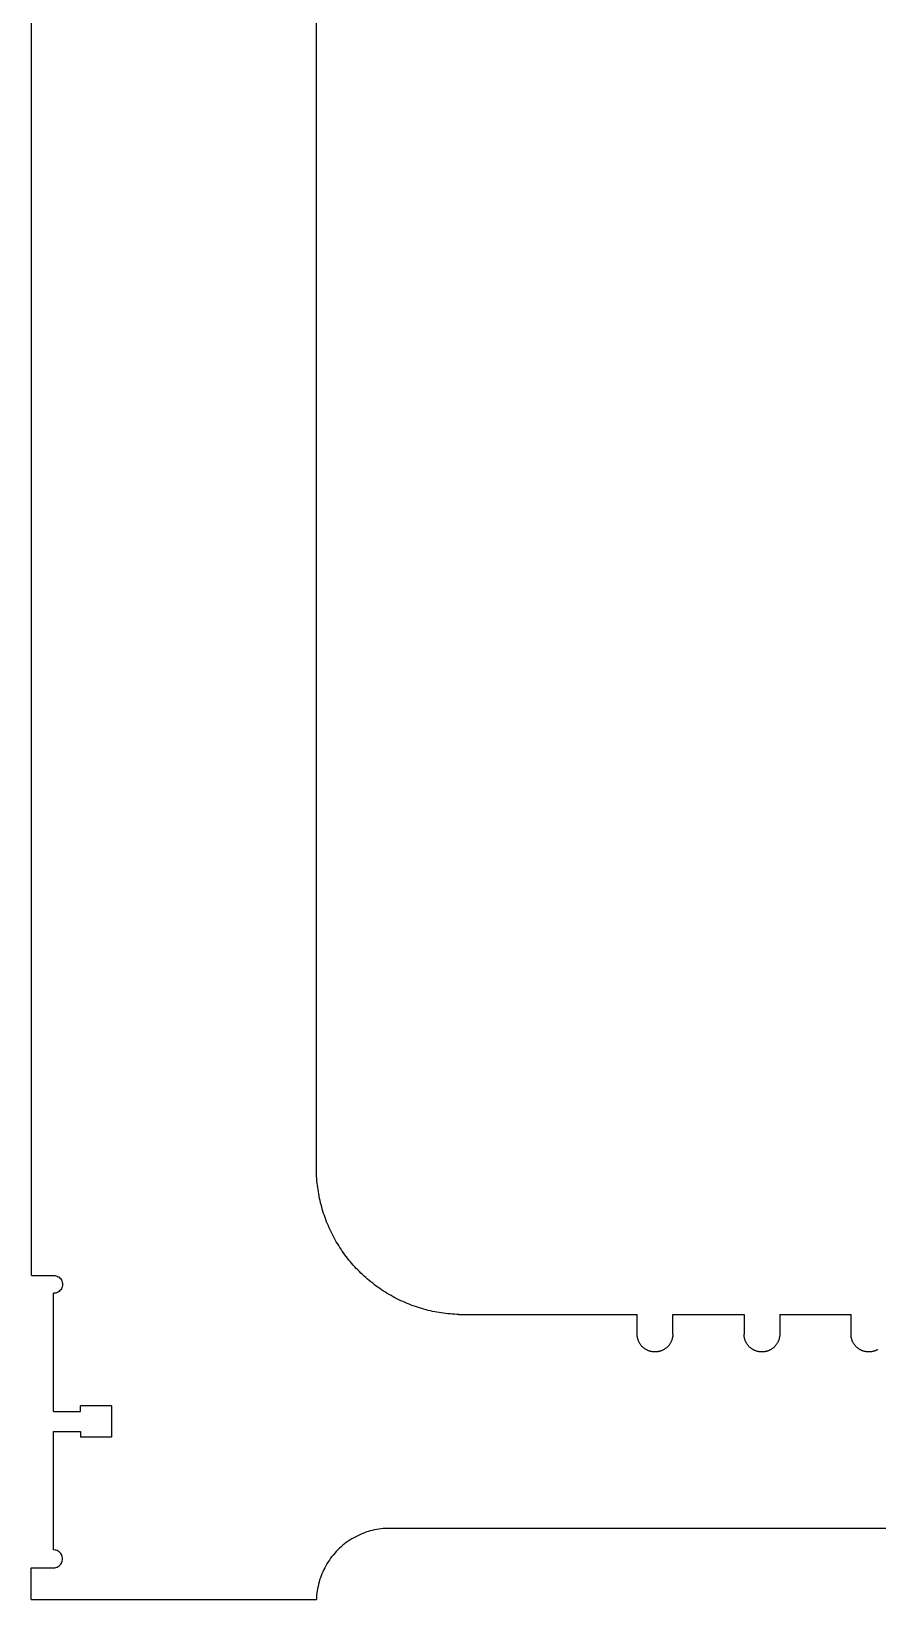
# Model space of a CAD drawing. Extents: x -89 to 89, y -45 to 45.
# Drawn here: x -38.86 to -26.99, y -44.81 to -22.81 of the extents above; entities that cross this region are included whole.
import ezdxf

# ---------------------------------------------------------------- set-up
doc = ezdxf.new("R2010")
doc.units = 0
doc.header["$MEASUREMENT"] = 0
doc.layers.get('0').update_dxf_attribs({"linetype": 'CONTINUOUS'})

msp = doc.modelspace()

# ---------------------------------------------------------------- linework, layer by layer
for p, q in [((-34.863, -38.81), (-34.861, -6.81)), ((-38.862, -40.263), (-38.86, -8.611)), ((-34.862, -38.841), (-34.863, -38.81)), ((-34.86, -38.872), (-34.862, -38.841)), ((-34.858, -38.904), (-34.86, -38.872)), ((-34.856, -38.935), (-34.858, -38.904)), ((-34.853, -38.966), (-34.856, -38.935)), ((-34.849, -38.997), (-34.853, -38.966)), ((-34.845, -39.028), (-34.849, -38.997)), ((-34.841, -39.058), (-34.845, -39.028)), ((-34.836, -39.089), (-34.841, -39.058)), ((-34.831, -39.12), (-34.836, -39.089)), ((-34.825, -39.151), (-34.831, -39.12)), ((-34.819, -39.181), (-34.825, -39.151)), ((-34.812, -39.212), (-34.819, -39.181)), ((-34.805, -39.242), (-34.812, -39.212)), ((-34.797, -39.272), (-34.805, -39.242)), ((-34.789, -39.302), (-34.797, -39.272)), ((-34.781, -39.332), (-34.789, -39.302)), ((-34.772, -39.362), (-34.781, -39.332)), ((-34.762, -39.392), (-34.772, -39.362)), ((-34.752, -39.421), (-34.762, -39.392)), ((-34.742, -39.451), (-34.752, -39.421)), ((-34.731, -39.48), (-34.742, -39.451)), ((-34.72, -39.509), (-34.731, -39.48)), ((-34.708, -39.538), (-34.72, -39.509)), ((-34.696, -39.567), (-34.708, -39.538)), ((-34.683, -39.595), (-34.696, -39.567)), ((-34.67, -39.624), (-34.683, -39.595)), ((-34.657, -39.652), (-34.67, -39.624)), ((-34.643, -39.68), (-34.657, -39.652)), ((-34.629, -39.707), (-34.643, -39.68)), ((-34.614, -39.735), (-34.629, -39.707)), ((-34.599, -39.762), (-34.614, -39.735)), ((-34.584, -39.789), (-34.599, -39.762)), ((-34.568, -39.816), (-34.584, -39.789)), ((-34.551, -39.843), (-34.568, -39.816)), ((-34.535, -39.869), (-34.551, -39.843)), ((-34.518, -39.895), (-34.535, -39.869)), ((-34.5, -39.921), (-34.518, -39.895)), ((-34.482, -39.946), (-34.5, -39.921)), ((-34.464, -39.972), (-34.482, -39.946)), ((-34.445, -39.997), (-34.464, -39.972)), ((-34.426, -40.021), (-34.445, -39.997)), ((-34.407, -40.046), (-34.426, -40.021)), ((-34.387, -40.07), (-34.407, -40.046)), ((-34.367, -40.094), (-34.387, -40.07)), ((-34.346, -40.117), (-34.367, -40.094)), ((-34.326, -40.14), (-34.346, -40.117)), ((-34.304, -40.163), (-34.326, -40.14)), ((-34.283, -40.186), (-34.304, -40.163)), ((-34.261, -40.208), (-34.283, -40.186)), ((-34.239, -40.23), (-34.261, -40.208)), ((-34.216, -40.251), (-34.239, -40.23)), ((-34.193, -40.273), (-34.216, -40.251)), ((-38.862, -40.263), (-38.55, -40.263)), ((-38.55, -40.263), (-38.533, -40.264)), ((-38.533, -40.264), (-38.517, -40.267)), ((-38.517, -40.267), (-38.502, -40.272)), ((-38.502, -40.272), (-38.487, -40.28)), ((-38.487, -40.28), (-38.474, -40.289)), ((-38.474, -40.289), (-38.461, -40.299)), ((-38.461, -40.476), (-38.474, -40.487)), ((-38.461, -40.299), (-38.451, -40.312)), ((-38.451, -40.464), (-38.461, -40.476)), ((-38.451, -40.312), (-38.441, -40.325)), ((-38.441, -40.45), (-38.451, -40.464)), ((-38.441, -40.325), (-38.434, -40.34)), ((-38.434, -40.436), (-38.441, -40.45)), ((-38.434, -40.34), (-38.429, -40.355)), ((-38.429, -40.42), (-38.434, -40.436)), ((-38.429, -40.355), (-38.426, -40.372)), ((-38.426, -40.404), (-38.429, -40.42)), ((-38.426, -40.372), (-38.425, -40.388)), ((-38.425, -40.388), (-38.426, -40.404)), ((-34.17, -40.293), (-34.193, -40.273)), ((-34.147, -40.314), (-34.17, -40.293)), ((-34.123, -40.334), (-34.147, -40.314)), ((-34.099, -40.354), (-34.123, -40.334)), ((-34.074, -40.373), (-34.099, -40.354)), ((-34.05, -40.392), (-34.074, -40.373)), ((-34.025, -40.411), (-34.05, -40.392)), ((-34, -40.429), (-34.025, -40.411)), ((-33.974, -40.447), (-34, -40.429)), ((-33.948, -40.465), (-33.974, -40.447)), ((-33.922, -40.482), (-33.948, -40.465)), ((-38.533, -40.512), (-38.55, -40.513)), ((-38.55, -42.172), (-38.55, -40.513)), ((-38.517, -40.509), (-38.533, -40.512)), ((-38.502, -40.503), (-38.517, -40.509)), ((-38.487, -40.496), (-38.502, -40.503)), ((-38.474, -40.487), (-38.487, -40.496)), ((-33.896, -40.498), (-33.922, -40.482)), ((-33.869, -40.515), (-33.896, -40.498)), ((-33.842, -40.531), (-33.869, -40.515)), ((-33.815, -40.546), (-33.842, -40.531)), ((-33.788, -40.561), (-33.815, -40.546)), ((-33.761, -40.576), (-33.788, -40.561)), ((-33.733, -40.59), (-33.761, -40.576)), ((-33.705, -40.604), (-33.733, -40.59)), ((-33.677, -40.617), (-33.705, -40.604)), ((-33.648, -40.63), (-33.677, -40.617)), ((-33.62, -40.643), (-33.648, -40.63)), ((-33.591, -40.655), (-33.62, -40.643)), ((-33.562, -40.667), (-33.591, -40.655)), ((-33.533, -40.678), (-33.562, -40.667)), ((-33.504, -40.689), (-33.533, -40.678)), ((-33.475, -40.699), (-33.504, -40.689)), ((-33.445, -40.709), (-33.475, -40.699)), ((-33.415, -40.719), (-33.445, -40.709)), ((-33.385, -40.728), (-33.415, -40.719)), ((-33.355, -40.736), (-33.385, -40.728)), ((-33.325, -40.744), (-33.355, -40.736)), ((-33.295, -40.752), (-33.325, -40.744)), ((-33.265, -40.759), (-33.295, -40.752)), ((-33.234, -40.766), (-33.265, -40.759)), ((-33.204, -40.772), (-33.234, -40.766)), ((-33.173, -40.778), (-33.204, -40.772)), ((-33.142, -40.783), (-33.173, -40.778)), ((-33.112, -40.788), (-33.142, -40.783)), ((-33.081, -40.793), (-33.112, -40.788)), ((-33.05, -40.797), (-33.081, -40.793)), ((-33.019, -40.8), (-33.05, -40.797)), ((-32.988, -40.803), (-33.019, -40.8)), ((-32.957, -40.806), (-32.988, -40.803)), ((-32.926, -40.808), (-32.957, -40.806)), ((-32.894, -40.809), (-32.926, -40.808)), ((-32.863, -40.81), (-32.894, -40.809)), ((-32.863, -40.81), (-30.363, -40.81)), ((-30.363, -41.085), (-30.363, -40.81)), ((-29.863, -40.811), (-28.863, -40.811)), ((-29.863, -41.086), (-29.863, -40.811)), ((-28.863, -40.811), (-28.863, -41.086)), ((-28.363, -40.811), (-27.363, -40.811)), ((-28.363, -40.811), (-28.363, -41.086)), ((-27.363, -41.086), (-27.363, -40.811)), ((-30.363, -41.093), (-30.363, -41.085)), ((-30.363, -41.101), (-30.363, -41.093)), ((-30.362, -41.109), (-30.363, -41.101)), ((-30.361, -41.117), (-30.362, -41.109)), ((-30.36, -41.125), (-30.361, -41.117)), ((-30.359, -41.132), (-30.36, -41.125)), ((-30.357, -41.14), (-30.359, -41.132)), ((-29.868, -41.132), (-29.869, -41.14)), ((-29.866, -41.125), (-29.868, -41.132)), ((-29.865, -41.117), (-29.866, -41.125)), ((-29.864, -41.109), (-29.865, -41.117)), ((-29.863, -41.093), (-29.864, -41.101)), ((-29.864, -41.101), (-29.864, -41.109)), ((-29.863, -41.086), (-29.863, -41.093)), ((-28.863, -41.093), (-28.863, -41.086)), ((-28.863, -41.101), (-28.863, -41.093)), ((-28.862, -41.109), (-28.863, -41.101)), ((-28.861, -41.117), (-28.862, -41.109)), ((-28.86, -41.125), (-28.861, -41.117)), ((-28.859, -41.132), (-28.86, -41.125)), ((-28.857, -41.14), (-28.859, -41.132)), ((-28.368, -41.132), (-28.369, -41.14)), ((-28.366, -41.125), (-28.368, -41.132)), ((-28.365, -41.117), (-28.366, -41.125)), ((-28.364, -41.109), (-28.365, -41.117)), ((-28.363, -41.093), (-28.364, -41.101)), ((-28.364, -41.101), (-28.364, -41.109)), ((-28.363, -41.086), (-28.363, -41.093)), ((-27.363, -41.094), (-27.363, -41.086)), ((-27.363, -41.101), (-27.363, -41.094)), ((-27.362, -41.109), (-27.363, -41.101)), ((-27.361, -41.117), (-27.362, -41.109)), ((-27.36, -41.125), (-27.361, -41.117)), ((-27.359, -41.133), (-27.36, -41.125)), ((-27.357, -41.14), (-27.359, -41.133)), ((-30.356, -41.148), (-30.357, -41.14)), ((-30.353, -41.155), (-30.356, -41.148)), ((-30.351, -41.163), (-30.353, -41.155)), ((-30.349, -41.17), (-30.351, -41.163)), ((-30.346, -41.178), (-30.349, -41.17)), ((-30.343, -41.185), (-30.346, -41.178)), ((-30.34, -41.192), (-30.343, -41.185)), ((-30.336, -41.199), (-30.34, -41.192)), ((-30.332, -41.206), (-30.336, -41.199)), ((-30.329, -41.213), (-30.332, -41.206)), ((-30.324, -41.219), (-30.329, -41.213)), ((-30.32, -41.226), (-30.324, -41.219)), ((-30.316, -41.232), (-30.32, -41.226)), ((-30.311, -41.239), (-30.316, -41.232)), ((-30.306, -41.245), (-30.311, -41.239)), ((-30.301, -41.251), (-30.306, -41.245)), ((-30.296, -41.257), (-30.301, -41.251)), ((-30.29, -41.262), (-30.296, -41.257)), ((-30.285, -41.268), (-30.29, -41.262)), ((-30.279, -41.273), (-30.285, -41.268)), ((-30.273, -41.278), (-30.279, -41.273)), ((-30.267, -41.283), (-30.273, -41.278)), ((-30.26, -41.288), (-30.267, -41.283)), ((-30.254, -41.292), (-30.26, -41.288)), ((-30.247, -41.297), (-30.254, -41.292)), ((-30.241, -41.301), (-30.247, -41.297)), ((-30.234, -41.305), (-30.241, -41.301)), ((-30.227, -41.308), (-30.234, -41.305)), ((-30.22, -41.312), (-30.227, -41.308)), ((-30.213, -41.315), (-30.22, -41.312)), ((-30.205, -41.318), (-30.213, -41.315)), ((-30.198, -41.321), (-30.205, -41.318)), ((-30.191, -41.323), (-30.198, -41.321)), ((-30.183, -41.326), (-30.191, -41.323)), ((-30.176, -41.328), (-30.183, -41.326)), ((-30.168, -41.329), (-30.176, -41.328)), ((-30.16, -41.331), (-30.168, -41.329)), ((-30.152, -41.332), (-30.16, -41.331)), ((-30.145, -41.334), (-30.152, -41.332)), ((-30.137, -41.334), (-30.145, -41.334)), ((-30.129, -41.335), (-30.137, -41.334)), ((-30.121, -41.335), (-30.129, -41.335)), ((-30.113, -41.336), (-30.121, -41.335)), ((-30.106, -41.335), (-30.113, -41.336)), ((-30.098, -41.335), (-30.106, -41.335)), ((-30.09, -41.334), (-30.098, -41.335)), ((-30.082, -41.334), (-30.09, -41.334)), ((-30.074, -41.332), (-30.082, -41.334)), ((-30.067, -41.331), (-30.074, -41.332)), ((-30.059, -41.329), (-30.067, -41.331)), ((-30.051, -41.328), (-30.059, -41.329)), ((-30.044, -41.326), (-30.051, -41.328)), ((-30.036, -41.323), (-30.044, -41.326)), ((-30.029, -41.321), (-30.036, -41.323)), ((-30.021, -41.318), (-30.029, -41.321)), ((-30.014, -41.315), (-30.021, -41.318)), ((-30.007, -41.312), (-30.014, -41.315)), ((-30, -41.308), (-30.007, -41.312)), ((-29.993, -41.305), (-30, -41.308)), ((-29.986, -41.301), (-29.993, -41.305)), ((-29.979, -41.297), (-29.986, -41.301)), ((-29.973, -41.292), (-29.979, -41.297)), ((-29.966, -41.288), (-29.973, -41.292)), ((-29.96, -41.283), (-29.966, -41.288)), ((-29.954, -41.278), (-29.96, -41.283)), ((-29.948, -41.273), (-29.954, -41.278)), ((-29.942, -41.268), (-29.948, -41.273)), ((-29.937, -41.262), (-29.942, -41.268)), ((-29.931, -41.257), (-29.937, -41.262)), ((-29.926, -41.251), (-29.931, -41.257)), ((-29.921, -41.245), (-29.926, -41.251)), ((-29.916, -41.239), (-29.921, -41.245)), ((-29.911, -41.232), (-29.916, -41.239)), ((-29.907, -41.226), (-29.911, -41.232)), ((-29.902, -41.219), (-29.907, -41.226)), ((-29.898, -41.213), (-29.902, -41.219)), ((-29.894, -41.206), (-29.898, -41.213)), ((-29.891, -41.199), (-29.894, -41.206)), ((-29.887, -41.192), (-29.891, -41.199)), ((-29.884, -41.185), (-29.887, -41.192)), ((-29.881, -41.178), (-29.884, -41.185)), ((-29.878, -41.17), (-29.881, -41.178)), ((-29.876, -41.163), (-29.878, -41.17)), ((-29.873, -41.155), (-29.876, -41.163)), ((-29.871, -41.148), (-29.873, -41.155)), ((-29.869, -41.14), (-29.871, -41.148)), ((-28.856, -41.148), (-28.857, -41.14)), ((-28.853, -41.155), (-28.856, -41.148)), ((-28.851, -41.163), (-28.853, -41.155)), ((-28.849, -41.17), (-28.851, -41.163)), ((-28.846, -41.178), (-28.849, -41.17)), ((-28.843, -41.185), (-28.846, -41.178)), ((-28.84, -41.192), (-28.843, -41.185)), ((-28.836, -41.199), (-28.84, -41.192)), ((-28.832, -41.206), (-28.836, -41.199)), ((-28.829, -41.213), (-28.832, -41.206)), ((-28.824, -41.22), (-28.829, -41.213)), ((-28.82, -41.226), (-28.824, -41.22)), ((-28.816, -41.233), (-28.82, -41.226)), ((-28.811, -41.239), (-28.816, -41.233)), ((-28.806, -41.245), (-28.811, -41.239)), ((-28.801, -41.251), (-28.806, -41.245)), ((-28.796, -41.257), (-28.801, -41.251)), ((-28.79, -41.262), (-28.796, -41.257)), ((-28.785, -41.268), (-28.79, -41.262)), ((-28.779, -41.273), (-28.785, -41.268)), ((-28.773, -41.278), (-28.779, -41.273)), ((-28.767, -41.283), (-28.773, -41.278)), ((-28.76, -41.288), (-28.767, -41.283)), ((-28.754, -41.292), (-28.76, -41.288)), ((-28.747, -41.297), (-28.754, -41.292)), ((-28.741, -41.301), (-28.747, -41.297)), ((-28.734, -41.305), (-28.741, -41.301)), ((-28.727, -41.308), (-28.734, -41.305)), ((-28.72, -41.312), (-28.727, -41.308)), ((-28.713, -41.315), (-28.72, -41.312)), ((-28.705, -41.318), (-28.713, -41.315)), ((-28.698, -41.321), (-28.705, -41.318)), ((-28.691, -41.323), (-28.698, -41.321)), ((-28.683, -41.326), (-28.691, -41.323)), ((-28.676, -41.328), (-28.683, -41.326)), ((-28.668, -41.33), (-28.676, -41.328)), ((-28.66, -41.331), (-28.668, -41.33)), ((-28.652, -41.333), (-28.66, -41.331)), ((-28.645, -41.334), (-28.652, -41.333)), ((-28.637, -41.335), (-28.645, -41.334)), ((-28.629, -41.335), (-28.637, -41.335)), ((-28.621, -41.336), (-28.629, -41.335)), ((-28.613, -41.336), (-28.621, -41.336)), ((-28.606, -41.336), (-28.613, -41.336)), ((-28.598, -41.335), (-28.606, -41.336)), ((-28.59, -41.335), (-28.598, -41.335)), ((-28.582, -41.334), (-28.59, -41.335)), ((-28.574, -41.333), (-28.582, -41.334)), ((-28.567, -41.331), (-28.574, -41.333)), ((-28.559, -41.33), (-28.567, -41.331)), ((-28.551, -41.328), (-28.559, -41.33)), ((-28.544, -41.326), (-28.551, -41.328)), ((-28.536, -41.323), (-28.544, -41.326)), ((-28.529, -41.321), (-28.536, -41.323)), ((-28.521, -41.318), (-28.529, -41.321)), ((-28.514, -41.315), (-28.521, -41.318)), ((-28.507, -41.312), (-28.514, -41.315)), ((-28.5, -41.308), (-28.507, -41.312)), ((-28.493, -41.305), (-28.5, -41.308)), ((-28.486, -41.301), (-28.493, -41.305)), ((-28.479, -41.297), (-28.486, -41.301)), ((-28.473, -41.292), (-28.479, -41.297)), ((-28.466, -41.288), (-28.473, -41.292)), ((-28.46, -41.283), (-28.466, -41.288)), ((-28.454, -41.278), (-28.46, -41.283)), ((-28.448, -41.273), (-28.454, -41.278)), ((-28.442, -41.268), (-28.448, -41.273)), ((-28.437, -41.262), (-28.442, -41.268)), ((-28.431, -41.257), (-28.437, -41.262)), ((-28.426, -41.251), (-28.431, -41.257)), ((-28.421, -41.245), (-28.426, -41.251)), ((-28.416, -41.239), (-28.421, -41.245)), ((-28.411, -41.233), (-28.416, -41.239)), ((-28.407, -41.226), (-28.411, -41.233)), ((-28.402, -41.22), (-28.407, -41.226)), ((-28.398, -41.213), (-28.402, -41.22)), ((-28.394, -41.206), (-28.398, -41.213)), ((-28.391, -41.199), (-28.394, -41.206)), ((-28.387, -41.192), (-28.391, -41.199)), ((-28.384, -41.185), (-28.387, -41.192)), ((-28.381, -41.178), (-28.384, -41.185)), ((-28.378, -41.17), (-28.381, -41.178)), ((-28.376, -41.163), (-28.378, -41.17)), ((-28.373, -41.155), (-28.376, -41.163)), ((-28.371, -41.148), (-28.373, -41.155)), ((-28.369, -41.14), (-28.371, -41.148)), ((-27.356, -41.148), (-27.357, -41.14)), ((-27.353, -41.155), (-27.356, -41.148)), ((-27.351, -41.163), (-27.353, -41.155)), ((-27.349, -41.17), (-27.351, -41.163)), ((-27.346, -41.178), (-27.349, -41.17)), ((-27.343, -41.185), (-27.346, -41.178)), ((-27.34, -41.192), (-27.343, -41.185)), ((-27.336, -41.199), (-27.34, -41.192)), ((-27.332, -41.206), (-27.336, -41.199)), ((-27.329, -41.213), (-27.332, -41.206)), ((-27.324, -41.22), (-27.329, -41.213)), ((-27.32, -41.226), (-27.324, -41.22)), ((-27.316, -41.233), (-27.32, -41.226)), ((-27.311, -41.239), (-27.316, -41.233)), ((-27.306, -41.245), (-27.311, -41.239)), ((-27.301, -41.251), (-27.306, -41.245)), ((-27.296, -41.257), (-27.301, -41.251)), ((-27.29, -41.262), (-27.296, -41.257)), ((-27.285, -41.268), (-27.29, -41.262)), ((-27.279, -41.273), (-27.285, -41.268)), ((-27.273, -41.278), (-27.279, -41.273)), ((-27.267, -41.283), (-27.273, -41.278)), ((-27.26, -41.288), (-27.267, -41.283)), ((-27.254, -41.292), (-27.26, -41.288)), ((-27.247, -41.297), (-27.254, -41.292)), ((-27.241, -41.301), (-27.247, -41.297)), ((-27.234, -41.305), (-27.241, -41.301)), ((-27.227, -41.308), (-27.234, -41.305)), ((-27.22, -41.312), (-27.227, -41.308)), ((-27.213, -41.315), (-27.22, -41.312)), ((-27.205, -41.318), (-27.213, -41.315)), ((-27.198, -41.321), (-27.205, -41.318)), ((-27.191, -41.323), (-27.198, -41.321)), ((-27.183, -41.326), (-27.191, -41.323)), ((-27.176, -41.328), (-27.183, -41.326)), ((-27.168, -41.33), (-27.176, -41.328)), ((-27.16, -41.331), (-27.168, -41.33)), ((-27.152, -41.333), (-27.16, -41.331)), ((-27.145, -41.334), (-27.152, -41.333)), ((-27.137, -41.335), (-27.145, -41.334)), ((-27.129, -41.335), (-27.137, -41.335)), ((-27.121, -41.336), (-27.129, -41.335)), ((-27.113, -41.336), (-27.121, -41.336)), ((-27.106, -41.336), (-27.113, -41.336)), ((-27.098, -41.335), (-27.106, -41.336)), ((-27.09, -41.335), (-27.098, -41.335)), ((-27.082, -41.334), (-27.09, -41.335)), ((-27.074, -41.333), (-27.082, -41.334)), ((-27.067, -41.331), (-27.074, -41.333)), ((-27.059, -41.33), (-27.067, -41.331)), ((-27.051, -41.328), (-27.059, -41.33)), ((-27.044, -41.326), (-27.051, -41.328)), ((-27.036, -41.324), (-27.044, -41.326)), ((-27.029, -41.321), (-27.036, -41.324)), ((-27.021, -41.318), (-27.029, -41.321)), ((-27.014, -41.315), (-27.021, -41.318)), ((-27.007, -41.312), (-27.014, -41.315)), ((-27, -41.308), (-27.007, -41.312)), ((-26.993, -41.305), (-27, -41.308)), ((-26.986, -41.301), (-26.993, -41.305)), ((-38.55, -42.172), (-38.175, -42.172)), ((-38.175, -42.172), (-38.175, -42.091)), ((-37.737, -42.091), (-38.175, -42.091)), ((-37.737, -42.091), (-37.737, -42.529)), ((-38.55, -42.453), (-38.175, -42.453)), ((-38.55, -44.113), (-38.55, -42.453)), ((-38.175, -42.453), (-38.175, -42.529)), ((-37.737, -42.529), (-38.175, -42.529)), ((-34.419, -43.992), (-34.444, -44.01)), ((-34.393, -43.974), (-34.419, -43.992)), ((-34.366, -43.958), (-34.393, -43.974)), ((-34.34, -43.942), (-34.366, -43.958)), ((-34.312, -43.927), (-34.34, -43.942)), ((-34.284, -43.913), (-34.312, -43.927)), ((-34.256, -43.9), (-34.284, -43.913)), ((-34.227, -43.888), (-34.256, -43.9)), ((-34.198, -43.876), (-34.227, -43.888)), ((-34.169, -43.866), (-34.198, -43.876)), ((-34.139, -43.856), (-34.169, -43.866)), ((-34.11, -43.847), (-34.139, -43.856)), ((-34.079, -43.839), (-34.11, -43.847)), ((-34.049, -43.832), (-34.079, -43.839)), ((-34.018, -43.826), (-34.049, -43.832)), ((-33.988, -43.821), (-34.018, -43.826)), ((-33.957, -43.817), (-33.988, -43.821)), ((-33.926, -43.814), (-33.957, -43.817)), ((-33.895, -43.812), (-33.926, -43.814)), ((-33.864, -43.81), (-33.895, -43.812)), ((-18.865, -43.811), (-33.864, -43.81)), ((-38.534, -44.114), (-38.55, -44.113)), ((-38.518, -44.117), (-38.534, -44.114)), ((-38.502, -44.122), (-38.518, -44.117)), ((-38.487, -44.13), (-38.502, -44.122)), ((-38.474, -44.139), (-38.487, -44.13)), ((-38.462, -44.149), (-38.474, -44.139)), ((-38.451, -44.162), (-38.462, -44.149)), ((-38.442, -44.175), (-38.451, -44.162)), ((-38.435, -44.19), (-38.442, -44.175)), ((-38.429, -44.205), (-38.435, -44.19)), ((-38.426, -44.222), (-38.429, -44.205)), ((-34.645, -44.205), (-34.664, -44.229)), ((-34.625, -44.18), (-34.645, -44.205)), ((-34.605, -44.157), (-34.625, -44.18)), ((-34.584, -44.134), (-34.605, -44.157)), ((-34.562, -44.111), (-34.584, -44.134)), ((-34.54, -44.09), (-34.562, -44.111)), ((-34.517, -44.069), (-34.54, -44.09)), ((-34.493, -44.048), (-34.517, -44.069)), ((-34.469, -44.029), (-34.493, -44.048)), ((-34.444, -44.01), (-34.469, -44.029)), ((-38.863, -44.81), (-38.863, -44.363)), ((-38.863, -44.363), (-38.55, -44.363)), ((-38.55, -44.363), (-38.534, -44.362)), ((-38.534, -44.362), (-38.518, -44.359)), ((-38.518, -44.359), (-38.502, -44.353)), ((-38.502, -44.353), (-38.488, -44.346)), ((-38.488, -44.346), (-38.474, -44.337)), ((-38.474, -44.337), (-38.462, -44.326)), ((-38.462, -44.326), (-38.451, -44.314)), ((-38.451, -44.314), (-38.442, -44.3)), ((-38.442, -44.3), (-38.435, -44.286)), ((-38.435, -44.286), (-38.429, -44.27)), ((-38.429, -44.27), (-38.426, -44.254)), ((-38.425, -44.238), (-38.426, -44.222)), ((-38.426, -44.254), (-38.425, -44.238)), ((-34.774, -44.418), (-34.786, -44.446)), ((-34.76, -44.389), (-34.774, -44.418)), ((-34.746, -44.362), (-34.76, -44.389)), ((-34.732, -44.334), (-34.746, -44.362)), ((-34.716, -44.307), (-34.732, -44.334)), ((-34.699, -44.281), (-34.716, -44.307)), ((-34.682, -44.255), (-34.699, -44.281)), ((-34.664, -44.229), (-34.682, -44.255)), ((-34.847, -44.655), (-34.853, -44.686)), ((-34.841, -44.625), (-34.847, -44.655)), ((-34.834, -44.594), (-34.841, -44.625)), ((-34.827, -44.564), (-34.834, -44.594)), ((-34.818, -44.534), (-34.827, -44.564)), ((-34.808, -44.505), (-34.818, -44.534)), ((-34.797, -44.475), (-34.808, -44.505)), ((-34.786, -44.446), (-34.797, -44.475)), ((-38.863, -44.81), (-34.864, -44.81)), ((-34.862, -44.779), (-34.864, -44.81)), ((-34.86, -44.748), (-34.862, -44.779)), ((-34.857, -44.717), (-34.86, -44.748)), ((-34.853, -44.686), (-34.857, -44.717))]:
    msp.add_line(p, q)

doc.saveas('drawing.dxf')
